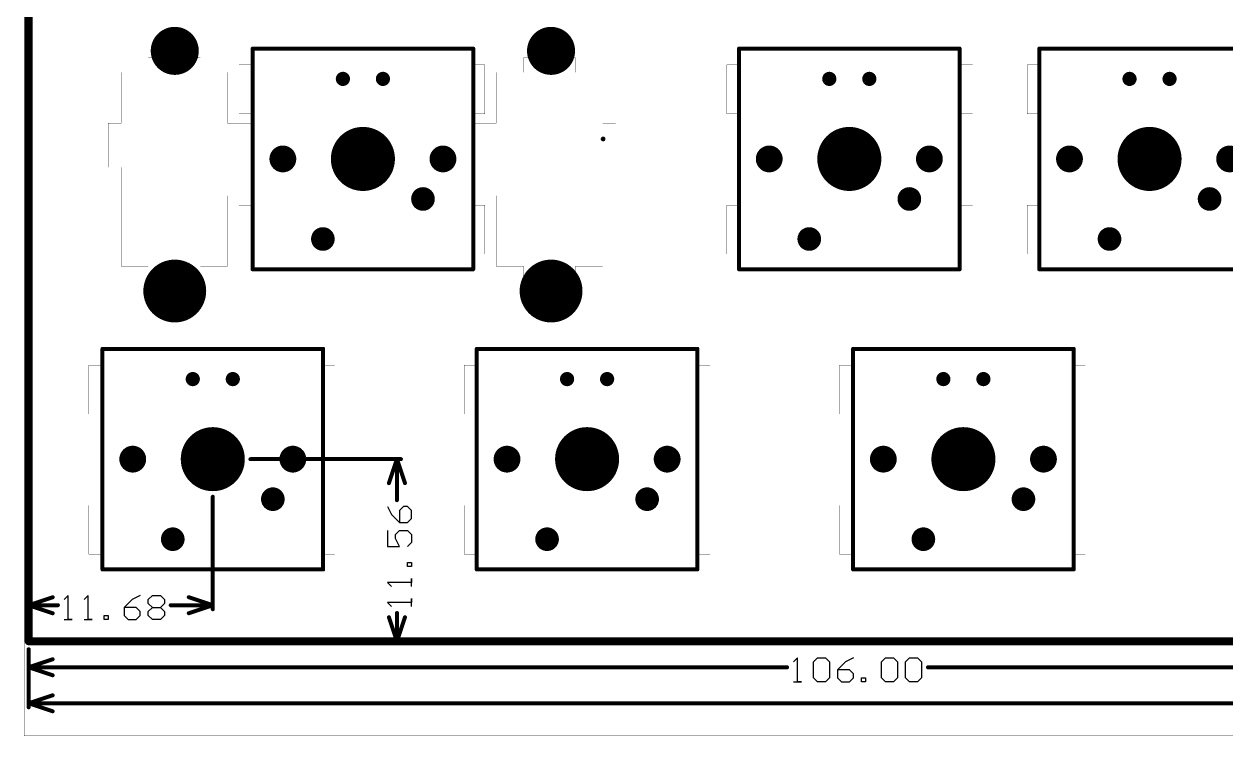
# Model space of a CAD drawing. Header units: millimetres. Extents: x 0 to 366, y 0 to 165.
# Drawn here: x 0.1 to 76.3, y 0.1 to 45.3 of the extents above; entities that cross this region are included whole.
import ezdxf

# ---------------------------------------------------------------- set-up
doc = ezdxf.new("R2010")
doc.units = ezdxf.units.MM
for name, color, linetype in [('KeepOutLayer', 6, 'Continuous'), ('Mechanical1', 6, 'Continuous'), ('PadHoleLayer', 156, 'Continuous'), ('ViaHoleLayer', 16, 'Continuous')]:
    doc.layers.add(name, color=color, linetype=linetype)

# ---------------------------------------------------------------- blocks, each defined once
blk = doc.blocks.new('1_2_20')
at = {"layer": 'PadHoleLayer'}
for points, const_width in [([(-12.7, 6.985, 1), (-11.176, 6.985, 1)], 1.524), ([(11.176, 6.985, 1), (12.7, 6.985, 1)], 1.524), ([(-12.93495, -8.255, 1), (-10.94105, -8.255, 1)], 1.9939), ([(10.94105, -8.255, 1), (12.93495, -8.255, 1)], 1.9939)]:
    blk.add_lwpolyline(points, format="xyb", close=True, dxfattribs=dict(at, const_width=const_width))
blk = doc.blocks.new('MX_SW_5_48')
at = {"layer": 'Mechanical1', "const_width": 0.254}
for points in [[(-7, 7), (7, 7)], [(-7, -7), (-7, 7)], [(7, -7), (7, 7)], [(-7, -7), (7, -7)]]:
    blk.add_lwpolyline(points, dxfattribs=at)
at = {"layer": 'Mechanical1', "const_width": 0.127}
for points in [[(-7.063, 7, 1), (-6.936, 7, 1)], [(-7.063, 7, 1), (-6.936, 7, 1)], [(6.937, 7, 1), (7.064, 7, 1)], [(6.937, 7, 1), (7.064, 7, 1)], [(-7.063, -7, 1), (-6.936, -7, 1)], [(-7.063, -7, 1), (-6.936, -7, 1)], [(6.937, -7, 1), (7.064, -7, 1)], [(6.937, -7, 1), (7.064, -7, 1)]]:
    blk.add_lwpolyline(points, format="xyb", close=True, dxfattribs=at)
at = {"layer": 'PadHoleLayer'}
for points, const_width in [([(-1.495, 5.08, 1), (-1.045, 5.08, 1)], 0.45), ([(1.045, 5.08, 1), (1.495, 5.08, 1)], 0.45), ([(-1.016, 0, 1), (1.016, 0, 1)], 2.032), ([(-5.505, 0, 1), (-4.655, 0, 1)], 0.851), ([(4.655, 0, 1), (5.505, 0, 1)], 0.851), ([(3.435, -2.54, 1), (4.185, -2.54, 1)], 0.75), ([(-2.915, -5.08, 1), (-2.165, -5.08, 1)], 0.75)]:
    blk.add_lwpolyline(points, format="xyb", close=True, dxfattribs=dict(at, const_width=const_width))
blk = doc.blocks.new('MX_SW_5_50')
at = {"layer": 'Mechanical1', "const_width": 0.254}
for points in [[(-7, 7), (7, 7)], [(-7, -7), (-7, 7)], [(7, -7), (7, 7)], [(-7, -7), (7, -7)]]:
    blk.add_lwpolyline(points, dxfattribs=at)
at = {"layer": 'Mechanical1', "const_width": 0.127}
for points in [[(-7.063, 7, 1), (-6.936, 7, 1)], [(-7.063, 7, 1), (-6.936, 7, 1)], [(6.937, 7, 1), (7.064, 7, 1)], [(6.937, 7, 1), (7.064, 7, 1)], [(-7.063, -7, 1), (-6.936, -7, 1)], [(-7.063, -7, 1), (-6.936, -7, 1)], [(6.937, -7, 1), (7.064, -7, 1)], [(6.937, -7, 1), (7.064, -7, 1)]]:
    blk.add_lwpolyline(points, format="xyb", close=True, dxfattribs=at)
at = {"layer": 'PadHoleLayer'}
for points, const_width in [([(-1.495, 5.08, 1), (-1.045, 5.08, 1)], 0.45), ([(1.045, 5.08, 1), (1.495, 5.08, 1)], 0.45), ([(-1.016, 0, 1), (1.016, 0, 1)], 2.032), ([(-5.505, 0, 1), (-4.655, 0, 1)], 0.851), ([(4.655, 0, 1), (5.505, 0, 1)], 0.851), ([(3.435, -2.54, 1), (4.185, -2.54, 1)], 0.75), ([(-2.915, -5.08, 1), (-2.165, -5.08, 1)], 0.75)]:
    blk.add_lwpolyline(points, format="xyb", close=True, dxfattribs=dict(at, const_width=const_width))
blk = doc.blocks.new('MX_SW_5_52')
at = {"layer": 'Mechanical1', "const_width": 0.254}
for points in [[(-7, 7), (7, 7)], [(-7, -7), (-7, 7)], [(7, -7), (7, 7)], [(-7, -7), (7, -7)]]:
    blk.add_lwpolyline(points, dxfattribs=at)
at = {"layer": 'Mechanical1', "const_width": 0.127}
for points in [[(-7.063, 7, 1), (-6.936, 7, 1)], [(-7.063, 7, 1), (-6.936, 7, 1)], [(6.937, 7, 1), (7.064, 7, 1)], [(6.937, 7, 1), (7.064, 7, 1)], [(-7.063, -7, 1), (-6.936, -7, 1)], [(-7.063, -7, 1), (-6.936, -7, 1)], [(6.937, -7, 1), (7.064, -7, 1)], [(6.937, -7, 1), (7.064, -7, 1)]]:
    blk.add_lwpolyline(points, format="xyb", close=True, dxfattribs=at)
at = {"layer": 'PadHoleLayer'}
for points, const_width in [([(-1.495, 5.08, 1), (-1.045, 5.08, 1)], 0.45), ([(1.045, 5.08, 1), (1.495, 5.08, 1)], 0.45), ([(-1.016, 0, 1), (1.016, 0, 1)], 2.032), ([(-5.505, 0, 1), (-4.655, 0, 1)], 0.851), ([(4.655, 0, 1), (5.505, 0, 1)], 0.851), ([(3.435, -2.54, 1), (4.185, -2.54, 1)], 0.75), ([(-2.915, -5.08, 1), (-2.165, -5.08, 1)], 0.75)]:
    blk.add_lwpolyline(points, format="xyb", close=True, dxfattribs=dict(at, const_width=const_width))
blk = doc.blocks.new('MX_SW_5_60')
at = {"layer": 'Mechanical1', "const_width": 0.254}
for points in [[(-7, 7), (7, 7)], [(-7, -7), (-7, 7)], [(7, -7), (7, 7)], [(-7, -7), (7, -7)]]:
    blk.add_lwpolyline(points, dxfattribs=at)
at = {"layer": 'Mechanical1', "const_width": 0.127}
for points in [[(-7.063, 7, 1), (-6.936, 7, 1)], [(-7.063, 7, 1), (-6.936, 7, 1)], [(6.937, 7, 1), (7.064, 7, 1)], [(6.937, 7, 1), (7.064, 7, 1)], [(-7.063, -7, 1), (-6.936, -7, 1)], [(-7.063, -7, 1), (-6.936, -7, 1)], [(6.937, -7, 1), (7.064, -7, 1)], [(6.937, -7, 1), (7.064, -7, 1)]]:
    blk.add_lwpolyline(points, format="xyb", close=True, dxfattribs=at)
at = {"layer": 'PadHoleLayer'}
for points, const_width in [([(-1.495, 5.08, 1), (-1.045, 5.08, 1)], 0.45), ([(1.045, 5.08, 1), (1.495, 5.08, 1)], 0.45), ([(-1.016, 0, 1), (1.016, 0, 1)], 2.032), ([(-5.505, 0, 1), (-4.655, 0, 1)], 0.851), ([(4.655, 0, 1), (5.505, 0, 1)], 0.851), ([(3.435, -2.54, 1), (4.185, -2.54, 1)], 0.75), ([(-2.915, -5.08, 1), (-2.165, -5.08, 1)], 0.75)]:
    blk.add_lwpolyline(points, format="xyb", close=True, dxfattribs=dict(at, const_width=const_width))
blk = doc.blocks.new('MX_SW_5_104')
at = {"layer": 'Mechanical1', "const_width": 0.254}
for points in [[(-7, 7), (7, 7)], [(-7, -7), (-7, 7)], [(7, -7), (7, 7)], [(-7, -7), (7, -7)]]:
    blk.add_lwpolyline(points, dxfattribs=at)
at = {"layer": 'Mechanical1', "const_width": 0.127}
for points in [[(-7.063, 7, 1), (-6.936, 7, 1)], [(-7.063, 7, 1), (-6.936, 7, 1)], [(6.937, 7, 1), (7.064, 7, 1)], [(6.937, 7, 1), (7.064, 7, 1)], [(-7.063, -7, 1), (-6.936, -7, 1)], [(-7.063, -7, 1), (-6.936, -7, 1)], [(6.937, -7, 1), (7.064, -7, 1)], [(6.937, -7, 1), (7.064, -7, 1)]]:
    blk.add_lwpolyline(points, format="xyb", close=True, dxfattribs=at)
at = {"layer": 'PadHoleLayer'}
for points, const_width in [([(-1.495, 5.08, 1), (-1.045, 5.08, 1)], 0.45), ([(1.045, 5.08, 1), (1.495, 5.08, 1)], 0.45), ([(-1.016, 0, 1), (1.016, 0, 1)], 2.032), ([(-5.505, 0, 1), (-4.655, 0, 1)], 0.851), ([(4.655, 0, 1), (5.505, 0, 1)], 0.851), ([(3.435, -2.54, 1), (4.185, -2.54, 1)], 0.75), ([(-2.915, -5.08, 1), (-2.165, -5.08, 1)], 0.75)]:
    blk.add_lwpolyline(points, format="xyb", close=True, dxfattribs=dict(at, const_width=const_width))
blk = doc.blocks.new('MX_SW_5_111')
at = {"layer": 'Mechanical1', "const_width": 0.254}
for points in [[(-7, 7), (7, 7)], [(-7, -7), (-7, 7)], [(7, -7), (7, 7)], [(-7, -7), (7, -7)]]:
    blk.add_lwpolyline(points, dxfattribs=at)
at = {"layer": 'Mechanical1', "const_width": 0.127}
for points in [[(-7.063, 7, 1), (-6.936, 7, 1)], [(-7.063, 7, 1), (-6.936, 7, 1)], [(6.937, 7, 1), (7.064, 7, 1)], [(6.937, 7, 1), (7.064, 7, 1)], [(-7.063, -7, 1), (-6.936, -7, 1)], [(-7.063, -7, 1), (-6.936, -7, 1)], [(6.937, -7, 1), (7.064, -7, 1)], [(6.937, -7, 1), (7.064, -7, 1)]]:
    blk.add_lwpolyline(points, format="xyb", close=True, dxfattribs=at)
at = {"layer": 'PadHoleLayer'}
for points, const_width in [([(-1.495, 5.08, 1), (-1.045, 5.08, 1)], 0.45), ([(1.045, 5.08, 1), (1.495, 5.08, 1)], 0.45), ([(-1.016, 0, 1), (1.016, 0, 1)], 2.032), ([(-5.505, 0, 1), (-4.655, 0, 1)], 0.851), ([(4.655, 0, 1), (5.505, 0, 1)], 0.851), ([(3.435, -2.54, 1), (4.185, -2.54, 1)], 0.75), ([(-2.915, -5.08, 1), (-2.165, -5.08, 1)], 0.75)]:
    blk.add_lwpolyline(points, format="xyb", close=True, dxfattribs=dict(at, const_width=const_width))

msp = doc.modelspace()

# ---------------------------------------------------------------- linework, layer by layer
at = {"layer": 'KeepOutLayer', "const_width": 0.5}
for points in [[(0.381, 6.096), (0.381, 137.922)], [(0.381, 6.096), (347.726, 6.096)]]:
    msp.add_lwpolyline(points, dxfattribs=at)
at = {"layer": 'KeepOutLayer', "const_width": 0.25}
msp.add_lwpolyline([(0.256, 6.096, 1), (0.506, 6.096, 1)], format="xyb", close=True, dxfattribs=at)
msp.add_lwpolyline([(0.256, 6.096, 1), (0.506, 6.096, 1)], format="xyb", close=True, dxfattribs=at)
at = {"layer": 'Mechanical1'}
for p, q in [((23.14, 14.642), (23.394, 14.134)), ((24.155, 14.642), (23.901, 14.388)), ((24.409, 14.642), (24.155, 14.642)), ((24.663, 14.388), (24.409, 14.642)), ((23.394, 14.134), (23.901, 13.626)), ((23.901, 14.388), (23.901, 13.626)), ((24.409, 13.626), (24.663, 13.88)), ((24.663, 13.88), (24.663, 14.388)), ((23.14, 13.119), (23.14, 12.103)), ((23.647, 12.865), (23.901, 13.119)), ((23.901, 13.626), (24.409, 13.626)), ((23.901, 13.119), (24.409, 13.119)), ((24.409, 13.119), (24.663, 12.865)), ((23.647, 12.611), (23.647, 12.865)), ((23.901, 12.103), (23.647, 12.611)), ((24.663, 12.357), (24.409, 12.103)), ((24.663, 12.865), (24.663, 12.357)), ((23.14, 12.103), (23.901, 12.103)), ((24.409, 10.833), (24.409, 11.087)), ((24.409, 11.087), (24.663, 11.087)), ((24.663, 10.833), (24.409, 10.833)), ((24.663, 11.087), (24.663, 10.833)), ((24.663, 9.564), (24.663, 10.072)), ((24.663, 10.072), (24.663, 9.818)), ((24.663, 9.818), (23.14, 9.818)), ((23.14, 9.818), (23.394, 9.564)), ((2.897, 8.991), (2.643, 8.737)), ((2.897, 7.468), (2.897, 8.991)), ((4.166, 8.991), (3.912, 8.737)), ((4.166, 7.468), (4.166, 8.991)), ((6.959, 8.737), (6.451, 8.23)), ((7.467, 8.991), (6.959, 8.737)), ((7.975, 8.737), (8.229, 8.991)), ((7.975, 8.484), (7.975, 8.737)), ((8.229, 8.23), (7.975, 8.484)), ((8.229, 8.991), (8.737, 8.991)), ((8.737, 8.991), (8.991, 8.737)), ((8.991, 8.484), (8.737, 8.23)), ((8.991, 8.737), (8.991, 8.484)), ((24.663, 8.548), (23.14, 8.548)), ((23.14, 8.548), (23.394, 8.294)), ((24.663, 8.294), (24.663, 8.802)), ((24.663, 8.802), (24.663, 8.548)), ((5.182, 7.468), (5.182, 7.722)), ((5.182, 7.722), (5.436, 7.722)), ((5.436, 7.722), (5.436, 7.468)), ((6.451, 8.23), (6.451, 7.722)), ((7.213, 8.23), (6.451, 8.23)), ((6.451, 7.722), (6.705, 7.468)), ((7.467, 7.976), (7.213, 8.23)), ((7.213, 7.468), (7.467, 7.722)), ((7.467, 7.722), (7.467, 7.976)), ((7.975, 7.976), (8.229, 8.23)), ((7.975, 7.722), (7.975, 7.976)), ((8.229, 7.468), (7.975, 7.722)), ((8.229, 8.23), (8.737, 8.23)), ((8.737, 8.23), (8.991, 7.976)), ((8.991, 7.722), (8.737, 7.468)), ((8.991, 7.976), (8.991, 7.722)), ((2.643, 7.468), (3.15, 7.468)), ((3.15, 7.468), (2.897, 7.468)), ((3.912, 7.468), (4.42, 7.468)), ((4.42, 7.468), (4.166, 7.468)), ((5.436, 7.468), (5.182, 7.468)), ((6.705, 7.468), (7.213, 7.468)), ((8.737, 7.468), (8.229, 7.468)), ((49.166, 5.054), (48.912, 4.8)), ((49.166, 3.531), (49.166, 5.054)), ((50.182, 4.8), (50.435, 5.054)), ((50.182, 3.785), (50.182, 4.8)), ((50.435, 5.054), (50.943, 5.054)), ((50.943, 5.054), (51.197, 4.8)), ((51.197, 4.8), (51.197, 3.785)), ((52.213, 4.8), (51.705, 4.293)), ((52.721, 5.054), (52.213, 4.8)), ((54.498, 4.8), (54.752, 5.054)), ((54.498, 3.785), (54.498, 4.8)), ((54.752, 5.054), (55.26, 5.054)), ((55.26, 5.054), (55.514, 4.8)), ((55.514, 4.8), (55.514, 3.785)), ((56.022, 4.8), (56.276, 5.054)), ((56.022, 3.785), (56.022, 4.8)), ((56.276, 5.054), (56.783, 5.054)), ((56.783, 5.054), (57.037, 4.8)), ((57.037, 4.8), (57.037, 3.785)), ((51.705, 4.293), (51.705, 3.785)), ((52.467, 4.293), (51.705, 4.293)), ((52.721, 4.039), (52.467, 4.293)), ((52.721, 3.785), (52.721, 4.039)), ((48.912, 3.531), (49.42, 3.531)), ((49.42, 3.531), (49.166, 3.531)), ((50.435, 3.531), (50.182, 3.785)), ((50.943, 3.531), (50.435, 3.531)), ((51.197, 3.785), (50.943, 3.531)), ((51.705, 3.785), (51.959, 3.531)), ((51.959, 3.531), (52.467, 3.531)), ((52.467, 3.531), (52.721, 3.785)), ((53.229, 3.531), (53.229, 3.785)), ((53.229, 3.785), (53.482, 3.785)), ((53.482, 3.531), (53.229, 3.531)), ((53.482, 3.785), (53.482, 3.531)), ((54.752, 3.531), (54.498, 3.785)), ((55.26, 3.531), (54.752, 3.531)), ((55.514, 3.785), (55.26, 3.531)), ((56.276, 3.531), (56.022, 3.785)), ((56.783, 3.531), (56.276, 3.531)), ((57.037, 3.785), (56.783, 3.531))]:
    msp.add_line(p, q, dxfattribs=at)
for points, const_width in [([(0.095, 0.094), (0.095, 147.157)], 0.0127), ([(14.526, 43.67), (28.525, 43.67)], 0.0127), ([(14.526, 42.67), (14.526, 43.67)], 0.0127), ([(28.525, 42.67), (28.525, 43.67)], 0.0127), ([(45.482, 43.67), (59.481, 43.67)], 0.0127), ([(45.482, 42.67), (45.482, 43.67)], 0.0127), ([(59.481, 42.67), (59.481, 43.67)], 0.0127), ([(64.532, 43.67), (78.531, 43.67)], 0.0127), ([(64.532, 42.67), (64.532, 43.67)], 0.0127), ([(7.976, 42.2), (7.976, 43.12)], 0.0127), ([(7.976, 43.12), (11.275, 43.12)], 0.0127), ([(11.275, 42.2), (11.275, 43.12)], 0.0127), ([(31.776, 42.2), (31.776, 43.12)], 0.0127), ([(31.776, 43.12), (35.075, 43.12)], 0.0127), ([(35.075, 42.2), (35.075, 43.12)], 0.0127), ([(6.251, 38.97), (6.251, 42.2)], 0.0127), ([(6.251, 42.2), (7.976, 42.2)], 0.0127), ([(11.275, 42.2), (13, 42.2)], 0.0127), ([(13, 38.97), (13, 42.2)], 0.0127), ([(13.725, 39.569), (13.725, 42.67)], 0.0127), ([(13.725, 42.67), (14.526, 42.67)], 0.0127), ([(28.525, 42.67), (29.326, 42.67)], 0.0127), ([(29.326, 39.569), (29.326, 42.67)], 0.0127), ([(30.051, 38.97), (30.051, 42.2)], 0.0127), ([(30.051, 42.2), (31.776, 42.2)], 0.0127), ([(35.075, 42.2), (36.8, 42.2)], 0.0127), ([(36.8, 38.97), (36.8, 42.2)], 0.0127), ([(44.681, 39.569), (44.681, 42.67)], 0.0127), ([(44.681, 42.67), (45.482, 42.67)], 0.0127), ([(59.481, 42.67), (60.282, 42.67)], 0.0127), ([(60.282, 39.569), (60.282, 42.67)], 0.0127), ([(63.731, 39.569), (63.731, 42.67)], 0.0127), ([(63.731, 42.67), (64.532, 42.67)], 0.0127), ([(5.425, 36.169), (5.425, 38.97)], 0.0127), ([(5.425, 38.97), (6.251, 38.97)], 0.0127), ([(13, 38.97), (14.526, 38.97)], 0.0127), ([(13.725, 39.569), (14.526, 39.569)], 0.0127), ([(14.526, 38.97), (14.526, 39.569)], 0.0127), ([(28.525, 39.569), (29.326, 39.569)], 0.0127), ([(28.525, 38.97), (28.525, 39.569)], 0.0127), ([(28.525, 38.97), (30.051, 38.97)], 0.0127), ([(36.8, 38.97), (37.626, 38.97)], 0.0127), ([(37.626, 36.169), (37.626, 38.97)], 0.0127), ([(44.681, 39.569), (45.482, 39.569)], 0.0127), ([(45.482, 33.77), (45.482, 39.569)], 0.0127), ([(59.481, 39.569), (60.282, 39.569)], 0.0127), ([(59.481, 33.77), (59.481, 39.569)], 0.0127), ([(63.731, 39.569), (64.532, 39.569)], 0.0127), ([(64.532, 33.77), (64.532, 39.569)], 0.0127), ([(5.425, 36.169), (6.251, 36.169)], 0.0127), ([(6.251, 29.899), (6.251, 36.169)], 0.0127), ([(36.8, 36.169), (37.626, 36.169)], 0.0127), ([(36.8, 29.899), (36.8, 36.169)], 0.0127), ([(13, 34.37), (14.526, 34.37)], 0.0127), ([(13, 29.899), (13, 34.37)], 0.0127), ([(14.526, 33.77), (14.526, 34.37)], 0.0127), ([(28.525, 34.37), (30.051, 34.37)], 0.0127), ([(28.525, 33.77), (28.525, 34.37)], 0.0127), ([(30.051, 29.899), (30.051, 34.37)], 0.0127), ([(13.725, 30.67), (13.725, 33.77)], 0.0127), ([(13.725, 33.77), (14.526, 33.77)], 0.0127), ([(28.525, 33.77), (29.326, 33.77)], 0.0127), ([(29.326, 30.67), (29.326, 33.77)], 0.0127), ([(44.681, 30.67), (44.681, 33.77)], 0.0127), ([(44.681, 33.77), (45.482, 33.77)], 0.0127), ([(59.481, 33.77), (60.282, 33.77)], 0.0127), ([(60.282, 30.67), (60.282, 33.77)], 0.0127), ([(63.731, 30.67), (63.731, 33.77)], 0.0127), ([(63.731, 33.77), (64.532, 33.77)], 0.0127), ([(13.725, 30.67), (14.526, 30.67)], 0.0127), ([(14.526, 29.669), (14.526, 30.67)], 0.0127), ([(28.525, 30.67), (29.326, 30.67)], 0.0127), ([(28.525, 29.669), (28.525, 30.67)], 0.0127), ([(44.681, 30.67), (45.482, 30.67)], 0.0127), ([(45.482, 29.669), (45.482, 30.67)], 0.0127), ([(59.481, 30.67), (60.282, 30.67)], 0.0127), ([(59.481, 29.669), (59.481, 30.67)], 0.0127), ([(63.731, 30.67), (64.532, 30.67)], 0.0127), ([(64.532, 29.669), (64.532, 30.67)], 0.0127), ([(6.251, 29.899), (7.976, 29.899)], 0.0127), ([(7.976, 28.92), (7.976, 29.899)], 0.0127), ([(11.275, 29.899), (13, 29.899)], 0.0127), ([(11.275, 28.92), (11.275, 29.899)], 0.0127), ([(30.051, 29.899), (31.776, 29.899)], 0.0127), ([(31.776, 28.92), (31.776, 29.899)], 0.0127), ([(35.075, 29.899), (36.8, 29.899)], 0.0127), ([(35.075, 28.92), (35.075, 29.899)], 0.0127), ([(14.526, 29.669), (28.525, 29.669)], 0.0127), ([(45.482, 29.669), (59.481, 29.669)], 0.0127), ([(64.532, 29.669), (78.531, 29.669)], 0.0127), ([(7.976, 28.92), (11.275, 28.92)], 0.0127), ([(31.776, 28.92), (35.075, 28.92)], 0.0127), ([(5.001, 24.62), (19, 24.62)], 0.0127), ([(5.001, 23.62), (5.001, 24.62)], 0.0127), ([(19, 23.62), (19, 24.62)], 0.0127), ([(28.813, 24.62), (42.813, 24.62)], 0.0127), ([(28.813, 23.62), (28.813, 24.62)], 0.0127), ([(42.813, 23.62), (42.813, 24.62)], 0.0127), ([(52.626, 24.62), (66.625, 24.62)], 0.0127), ([(52.626, 23.62), (52.626, 24.62)], 0.0127), ([(66.625, 23.62), (66.625, 24.62)], 0.0127), ([(4.2, 20.519), (4.2, 23.62)], 0.0127), ([(4.2, 23.62), (5.001, 23.62)], 0.0127), ([(19, 23.62), (19.801, 23.62)], 0.0127), ([(19.801, 20.519), (19.801, 23.62)], 0.0127), ([(28.013, 20.519), (28.013, 23.62)], 0.0127), ([(28.013, 23.62), (28.813, 23.62)], 0.0127), ([(42.813, 23.62), (43.612, 23.62)], 0.0127), ([(43.612, 20.519), (43.612, 23.62)], 0.0127), ([(51.825, 20.519), (51.825, 23.62)], 0.0127), ([(51.825, 23.62), (52.626, 23.62)], 0.0127), ([(66.625, 23.62), (67.426, 23.62)], 0.0127), ([(67.426, 20.519), (67.426, 23.62)], 0.0127), ([(4.2, 20.519), (5.001, 20.519)], 0.0127), ([(5.001, 14.72), (5.001, 20.519)], 0.0127), ([(19, 20.519), (19.801, 20.519)], 0.0127), ([(19, 14.72), (19, 20.519)], 0.0127), ([(28.013, 20.519), (28.813, 20.519)], 0.0127), ([(28.813, 14.72), (28.813, 20.519)], 0.0127), ([(42.813, 20.519), (43.612, 20.519)], 0.0127), ([(42.813, 14.72), (42.813, 20.519)], 0.0127), ([(51.825, 20.519), (52.626, 20.519)], 0.0127), ([(52.626, 14.72), (52.626, 20.519)], 0.0127), ([(66.625, 20.519), (67.426, 20.519)], 0.0127), ([(66.625, 14.72), (66.625, 20.519)], 0.0127), ([(14.453, 17.653), (24.003, 17.653)], 0.254), ([(23.241, 16.129), (23.749, 17.653)], 0.254), ([(23.749, 15.048), (23.749, 17.653)], 0.254), ([(23.749, 17.653), (24.257, 16.129)], 0.254), ([(12.065, 8.128), (12.065, 15.265)], 0.254), ([(4.2, 11.62), (4.2, 14.72)], 0.0127), ([(4.2, 14.72), (5.001, 14.72)], 0.0127), ([(19, 14.72), (19.801, 14.72)], 0.0127), ([(19.801, 11.62), (19.801, 14.72)], 0.0127), ([(28.013, 11.62), (28.013, 14.72)], 0.0127), ([(28.013, 14.72), (28.813, 14.72)], 0.0127), ([(42.813, 14.72), (43.612, 14.72)], 0.0127), ([(43.612, 11.62), (43.612, 14.72)], 0.0127), ([(51.825, 11.62), (51.825, 14.72)], 0.0127), ([(51.825, 14.72), (52.626, 14.72)], 0.0127), ([(66.625, 14.72), (67.426, 14.72)], 0.0127), ([(67.426, 11.62), (67.426, 14.72)], 0.0127), ([(4.2, 11.62), (5.001, 11.62)], 0.0127), ([(5.001, 10.619), (5.001, 11.62)], 0.0127), ([(19, 11.62), (19.801, 11.62)], 0.0127), ([(19, 10.619), (19, 11.62)], 0.0127), ([(28.013, 11.62), (28.813, 11.62)], 0.0127), ([(28.813, 10.619), (28.813, 11.62)], 0.0127), ([(42.813, 11.62), (43.612, 11.62)], 0.0127), ([(42.813, 10.619), (42.813, 11.62)], 0.0127), ([(51.825, 11.62), (52.626, 11.62)], 0.0127), ([(52.626, 10.619), (52.626, 11.62)], 0.0127), ([(66.625, 11.62), (67.426, 11.62)], 0.0127), ([(66.625, 10.619), (66.625, 11.62)], 0.0127), ([(5.001, 10.619), (19, 10.619)], 0.0127), ([(28.813, 10.619), (42.813, 10.619)], 0.0127), ([(52.626, 10.619), (66.625, 10.619)], 0.0127), ([(0.381, 8.382), (1.905, 8.89)], 0.254), ([(0.381, 6.6), (0.381, 8.636)], 0.254), ([(0.381, 8.382), (2.236, 8.382)], 0.254), ([(0.381, 8.382), (1.905, 7.874)], 0.254), ([(9.397, 8.382), (12.065, 8.382)], 0.254), ([(10.541, 8.89), (12.065, 8.382)], 0.254), ([(10.541, 7.874), (12.065, 8.382)], 0.254), ([(23.241, 7.62), (23.749, 6.096)], 0.254), ([(23.749, 6.096), (23.749, 7.888)], 0.254), ([(23.749, 6.096), (24.257, 7.62)], 0.254), ([(0.885, 6.096), (24.003, 6.096)], 0.254), ([(0.885, 6.096), (99.822, 6.096)], 0.254), ([(0.381, 1.905), (0.381, 5.592)], 0.254), ([(0.381, 4.191), (0.381, 5.592)], 0.254), ([(0.381, 4.445), (1.905, 4.953)], 0.254), ([(0.381, 4.445), (48.506, 4.445)], 0.254), ([(0.381, 4.445), (1.905, 3.937)], 0.254), ([(57.444, 4.445), (106.381, 4.445)], 0.254), ([(0.381, 2.159), (1.905, 2.667)], 0.254), ([(0.381, 2.159), (169.051, 2.159)], 0.254), ([(0.381, 2.159), (1.905, 1.651)], 0.254), ([(0.095, 0.094), (347.758, 0.094)], 0.0127)]:
    msp.add_lwpolyline(points, dxfattribs=dict(at, const_width=const_width))
for points, const_width in [([(14.523, 43.67, 1), (14.529, 43.67, 1)], 0.00635), ([(14.523, 43.67, 1), (14.529, 43.67, 1)], 0.00635), ([(28.522, 43.67, 1), (28.529, 43.67, 1)], 0.00635), ([(28.522, 43.67, 1), (28.529, 43.67, 1)], 0.00635), ([(45.479, 43.67, 1), (45.485, 43.67, 1)], 0.00635), ([(45.479, 43.67, 1), (45.485, 43.67, 1)], 0.00635), ([(59.478, 43.67, 1), (59.485, 43.67, 1)], 0.00635), ([(59.478, 43.67, 1), (59.485, 43.67, 1)], 0.00635), ([(64.529, 43.67, 1), (64.535, 43.67, 1)], 0.00635), ([(64.529, 43.67, 1), (64.535, 43.67, 1)], 0.00635), ([(7.973, 43.12, 1), (7.979, 43.12, 1)], 0.00635), ([(7.973, 43.12, 1), (7.979, 43.12, 1)], 0.00635), ([(11.272, 43.12, 1), (11.278, 43.12, 1)], 0.00635), ([(11.272, 43.12, 1), (11.278, 43.12, 1)], 0.00635), ([(31.773, 43.12, 1), (31.779, 43.12, 1)], 0.00635), ([(31.773, 43.12, 1), (31.779, 43.12, 1)], 0.00635), ([(35.072, 43.12, 1), (35.078, 43.12, 1)], 0.00635), ([(35.072, 43.12, 1), (35.078, 43.12, 1)], 0.00635), ([(6.248, 42.2, 1), (6.254, 42.2, 1)], 0.00635), ([(6.248, 42.2, 1), (6.254, 42.2, 1)], 0.00635), ([(7.973, 42.2, 1), (7.979, 42.2, 1)], 0.00635), ([(7.973, 42.2, 1), (7.979, 42.2, 1)], 0.00635), ([(11.272, 42.2, 1), (11.278, 42.2, 1)], 0.00635), ([(11.272, 42.2, 1), (11.278, 42.2, 1)], 0.00635), ([(12.997, 42.2, 1), (13.004, 42.2, 1)], 0.00635), ([(12.997, 42.2, 1), (13.004, 42.2, 1)], 0.00635), ([(13.722, 42.67, 1), (13.728, 42.67, 1)], 0.00635), ([(13.722, 42.67, 1), (13.728, 42.67, 1)], 0.00635), ([(14.523, 42.67, 1), (14.529, 42.67, 1)], 0.00635), ([(14.523, 42.67, 1), (14.529, 42.67, 1)], 0.00635), ([(28.522, 42.67, 1), (28.529, 42.67, 1)], 0.00635), ([(28.522, 42.67, 1), (28.529, 42.67, 1)], 0.00635), ([(29.323, 42.67, 1), (29.329, 42.67, 1)], 0.00635), ([(29.323, 42.67, 1), (29.329, 42.67, 1)], 0.00635), ([(30.048, 42.2, 1), (30.054, 42.2, 1)], 0.00635), ([(30.048, 42.2, 1), (30.054, 42.2, 1)], 0.00635), ([(31.773, 42.2, 1), (31.779, 42.2, 1)], 0.00635), ([(31.773, 42.2, 1), (31.779, 42.2, 1)], 0.00635), ([(35.072, 42.2, 1), (35.078, 42.2, 1)], 0.00635), ([(35.072, 42.2, 1), (35.078, 42.2, 1)], 0.00635), ([(36.797, 42.2, 1), (36.804, 42.2, 1)], 0.00635), ([(36.797, 42.2, 1), (36.804, 42.2, 1)], 0.00635), ([(44.678, 42.67, 1), (44.685, 42.67, 1)], 0.00635), ([(44.678, 42.67, 1), (44.685, 42.67, 1)], 0.00635), ([(45.479, 42.67, 1), (45.485, 42.67, 1)], 0.00635), ([(45.479, 42.67, 1), (45.485, 42.67, 1)], 0.00635), ([(59.478, 42.67, 1), (59.485, 42.67, 1)], 0.00635), ([(59.478, 42.67, 1), (59.485, 42.67, 1)], 0.00635), ([(60.279, 42.67, 1), (60.285, 42.67, 1)], 0.00635), ([(60.279, 42.67, 1), (60.285, 42.67, 1)], 0.00635), ([(63.728, 42.67, 1), (63.735, 42.67, 1)], 0.00635), ([(63.728, 42.67, 1), (63.735, 42.67, 1)], 0.00635), ([(64.529, 42.67, 1), (64.535, 42.67, 1)], 0.00635), ([(64.529, 42.67, 1), (64.535, 42.67, 1)], 0.00635), ([(5.422, 38.97, 1), (5.429, 38.97, 1)], 0.00635), ([(5.422, 38.97, 1), (5.429, 38.97, 1)], 0.00635), ([(6.248, 38.97, 1), (6.254, 38.97, 1)], 0.00635), ([(6.248, 38.97, 1), (6.254, 38.97, 1)], 0.00635), ([(12.997, 38.97, 1), (13.004, 38.97, 1)], 0.00635), ([(12.997, 38.97, 1), (13.004, 38.97, 1)], 0.00635), ([(13.722, 39.569, 1), (13.728, 39.569, 1)], 0.00635), ([(13.722, 39.569, 1), (13.728, 39.569, 1)], 0.00635), ([(14.523, 39.569, 1), (14.529, 39.569, 1)], 0.00635), ([(14.523, 39.569, 1), (14.529, 39.569, 1)], 0.00635), ([(14.523, 38.97, 1), (14.529, 38.97, 1)], 0.00635), ([(14.523, 38.97, 1), (14.529, 38.97, 1)], 0.00635), ([(28.522, 39.569, 1), (28.529, 39.569, 1)], 0.00635), ([(28.522, 39.569, 1), (28.529, 39.569, 1)], 0.00635), ([(28.522, 38.97, 1), (28.529, 38.97, 1)], 0.00635), ([(28.522, 38.97, 1), (28.529, 38.97, 1)], 0.00635), ([(29.323, 39.569, 1), (29.329, 39.569, 1)], 0.00635), ([(29.323, 39.569, 1), (29.329, 39.569, 1)], 0.00635), ([(30.048, 38.97, 1), (30.054, 38.97, 1)], 0.00635), ([(30.048, 38.97, 1), (30.054, 38.97, 1)], 0.00635), ([(36.797, 38.97, 1), (36.804, 38.97, 1)], 0.00635), ([(36.797, 38.97, 1), (36.804, 38.97, 1)], 0.00635), ([(37.623, 38.97, 1), (37.629, 38.97, 1)], 0.00635), ([(37.623, 38.97, 1), (37.629, 38.97, 1)], 0.00635), ([(44.678, 39.569, 1), (44.685, 39.569, 1)], 0.00635), ([(44.678, 39.569, 1), (44.685, 39.569, 1)], 0.00635), ([(45.479, 39.569, 1), (45.485, 39.569, 1)], 0.00635), ([(45.479, 39.569, 1), (45.485, 39.569, 1)], 0.00635), ([(59.478, 39.569, 1), (59.485, 39.569, 1)], 0.00635), ([(59.478, 39.569, 1), (59.485, 39.569, 1)], 0.00635), ([(60.279, 39.569, 1), (60.285, 39.569, 1)], 0.00635), ([(60.279, 39.569, 1), (60.285, 39.569, 1)], 0.00635), ([(63.728, 39.569, 1), (63.735, 39.569, 1)], 0.00635), ([(63.728, 39.569, 1), (63.735, 39.569, 1)], 0.00635), ([(64.529, 39.569, 1), (64.535, 39.569, 1)], 0.00635), ([(64.529, 39.569, 1), (64.535, 39.569, 1)], 0.00635), ([(5.422, 36.169, 1), (5.429, 36.169, 1)], 0.00635), ([(5.422, 36.169, 1), (5.429, 36.169, 1)], 0.00635), ([(6.248, 36.169, 1), (6.254, 36.169, 1)], 0.00635), ([(6.248, 36.169, 1), (6.254, 36.169, 1)], 0.00635), ([(36.797, 36.169, 1), (36.804, 36.169, 1)], 0.00635), ([(36.797, 36.169, 1), (36.804, 36.169, 1)], 0.00635), ([(37.623, 36.169, 1), (37.629, 36.169, 1)], 0.00635), ([(37.623, 36.169, 1), (37.629, 36.169, 1)], 0.00635), ([(12.997, 34.37, 1), (13.004, 34.37, 1)], 0.00635), ([(12.997, 34.37, 1), (13.004, 34.37, 1)], 0.00635), ([(14.523, 34.37, 1), (14.529, 34.37, 1)], 0.00635), ([(14.523, 34.37, 1), (14.529, 34.37, 1)], 0.00635), ([(28.522, 34.37, 1), (28.529, 34.37, 1)], 0.00635), ([(28.522, 34.37, 1), (28.529, 34.37, 1)], 0.00635), ([(30.048, 34.37, 1), (30.054, 34.37, 1)], 0.00635), ([(30.048, 34.37, 1), (30.054, 34.37, 1)], 0.00635), ([(13.722, 33.77, 1), (13.728, 33.77, 1)], 0.00635), ([(13.722, 33.77, 1), (13.728, 33.77, 1)], 0.00635), ([(14.523, 33.77, 1), (14.529, 33.77, 1)], 0.00635), ([(14.523, 33.77, 1), (14.529, 33.77, 1)], 0.00635), ([(28.522, 33.77, 1), (28.529, 33.77, 1)], 0.00635), ([(28.522, 33.77, 1), (28.529, 33.77, 1)], 0.00635), ([(29.323, 33.77, 1), (29.329, 33.77, 1)], 0.00635), ([(29.323, 33.77, 1), (29.329, 33.77, 1)], 0.00635), ([(44.678, 33.77, 1), (44.685, 33.77, 1)], 0.00635), ([(44.678, 33.77, 1), (44.685, 33.77, 1)], 0.00635), ([(45.479, 33.77, 1), (45.485, 33.77, 1)], 0.00635), ([(45.479, 33.77, 1), (45.485, 33.77, 1)], 0.00635), ([(59.478, 33.77, 1), (59.485, 33.77, 1)], 0.00635), ([(59.478, 33.77, 1), (59.485, 33.77, 1)], 0.00635), ([(60.279, 33.77, 1), (60.285, 33.77, 1)], 0.00635), ([(60.279, 33.77, 1), (60.285, 33.77, 1)], 0.00635), ([(63.728, 33.77, 1), (63.735, 33.77, 1)], 0.00635), ([(63.728, 33.77, 1), (63.735, 33.77, 1)], 0.00635), ([(64.529, 33.77, 1), (64.535, 33.77, 1)], 0.00635), ([(64.529, 33.77, 1), (64.535, 33.77, 1)], 0.00635), ([(13.722, 30.67, 1), (13.728, 30.67, 1)], 0.00635), ([(13.722, 30.67, 1), (13.728, 30.67, 1)], 0.00635), ([(14.523, 30.67, 1), (14.529, 30.67, 1)], 0.00635), ([(14.523, 30.67, 1), (14.529, 30.67, 1)], 0.00635), ([(28.522, 30.67, 1), (28.529, 30.67, 1)], 0.00635), ([(28.522, 30.67, 1), (28.529, 30.67, 1)], 0.00635), ([(29.323, 30.67, 1), (29.329, 30.67, 1)], 0.00635), ([(29.323, 30.67, 1), (29.329, 30.67, 1)], 0.00635), ([(44.678, 30.67, 1), (44.685, 30.67, 1)], 0.00635), ([(44.678, 30.67, 1), (44.685, 30.67, 1)], 0.00635), ([(45.479, 30.67, 1), (45.485, 30.67, 1)], 0.00635), ([(45.479, 30.67, 1), (45.485, 30.67, 1)], 0.00635), ([(59.478, 30.67, 1), (59.485, 30.67, 1)], 0.00635), ([(59.478, 30.67, 1), (59.485, 30.67, 1)], 0.00635), ([(60.279, 30.67, 1), (60.285, 30.67, 1)], 0.00635), ([(60.279, 30.67, 1), (60.285, 30.67, 1)], 0.00635), ([(63.728, 30.67, 1), (63.735, 30.67, 1)], 0.00635), ([(63.728, 30.67, 1), (63.735, 30.67, 1)], 0.00635), ([(64.529, 30.67, 1), (64.535, 30.67, 1)], 0.00635), ([(64.529, 30.67, 1), (64.535, 30.67, 1)], 0.00635), ([(6.248, 29.899, 1), (6.254, 29.899, 1)], 0.00635), ([(6.248, 29.899, 1), (6.254, 29.899, 1)], 0.00635), ([(7.973, 29.899, 1), (7.979, 29.899, 1)], 0.00635), ([(7.973, 29.899, 1), (7.979, 29.899, 1)], 0.00635), ([(11.272, 29.899, 1), (11.278, 29.899, 1)], 0.00635), ([(11.272, 29.899, 1), (11.278, 29.899, 1)], 0.00635), ([(12.997, 29.899, 1), (13.004, 29.899, 1)], 0.00635), ([(12.997, 29.899, 1), (13.004, 29.899, 1)], 0.00635), ([(30.048, 29.899, 1), (30.054, 29.899, 1)], 0.00635), ([(30.048, 29.899, 1), (30.054, 29.899, 1)], 0.00635), ([(31.773, 29.899, 1), (31.779, 29.899, 1)], 0.00635), ([(31.773, 29.899, 1), (31.779, 29.899, 1)], 0.00635), ([(35.072, 29.899, 1), (35.078, 29.899, 1)], 0.00635), ([(35.072, 29.899, 1), (35.078, 29.899, 1)], 0.00635), ([(36.797, 29.899, 1), (36.804, 29.899, 1)], 0.00635), ([(36.797, 29.899, 1), (36.804, 29.899, 1)], 0.00635), ([(14.523, 29.669, 1), (14.529, 29.669, 1)], 0.00635), ([(14.523, 29.669, 1), (14.529, 29.669, 1)], 0.00635), ([(28.522, 29.669, 1), (28.529, 29.669, 1)], 0.00635), ([(28.522, 29.669, 1), (28.529, 29.669, 1)], 0.00635), ([(45.479, 29.669, 1), (45.485, 29.669, 1)], 0.00635), ([(45.479, 29.669, 1), (45.485, 29.669, 1)], 0.00635), ([(59.478, 29.669, 1), (59.485, 29.669, 1)], 0.00635), ([(59.478, 29.669, 1), (59.485, 29.669, 1)], 0.00635), ([(64.529, 29.669, 1), (64.535, 29.669, 1)], 0.00635), ([(64.529, 29.669, 1), (64.535, 29.669, 1)], 0.00635), ([(7.973, 28.92, 1), (7.979, 28.92, 1)], 0.00635), ([(7.973, 28.92, 1), (7.979, 28.92, 1)], 0.00635), ([(11.272, 28.92, 1), (11.278, 28.92, 1)], 0.00635), ([(11.272, 28.92, 1), (11.278, 28.92, 1)], 0.00635), ([(31.773, 28.92, 1), (31.779, 28.92, 1)], 0.00635), ([(31.773, 28.92, 1), (31.779, 28.92, 1)], 0.00635), ([(35.072, 28.92, 1), (35.078, 28.92, 1)], 0.00635), ([(35.072, 28.92, 1), (35.078, 28.92, 1)], 0.00635), ([(4.998, 24.62, 1), (5.004, 24.62, 1)], 0.00635), ([(4.998, 24.62, 1), (5.004, 24.62, 1)], 0.00635), ([(18.997, 24.62, 1), (19.004, 24.62, 1)], 0.00635), ([(18.997, 24.62, 1), (19.004, 24.62, 1)], 0.00635), ([(28.81, 24.62, 1), (28.817, 24.62, 1)], 0.00635), ([(28.81, 24.62, 1), (28.817, 24.62, 1)], 0.00635), ([(42.81, 24.62, 1), (42.816, 24.62, 1)], 0.00635), ([(42.81, 24.62, 1), (42.816, 24.62, 1)], 0.00635), ([(52.623, 24.62, 1), (52.629, 24.62, 1)], 0.00635), ([(52.623, 24.62, 1), (52.629, 24.62, 1)], 0.00635), ([(66.622, 24.62, 1), (66.628, 24.62, 1)], 0.00635), ([(66.622, 24.62, 1), (66.628, 24.62, 1)], 0.00635), ([(4.197, 23.62, 1), (4.203, 23.62, 1)], 0.00635), ([(4.197, 23.62, 1), (4.203, 23.62, 1)], 0.00635), ([(4.998, 23.62, 1), (5.004, 23.62, 1)], 0.00635), ([(4.998, 23.62, 1), (5.004, 23.62, 1)], 0.00635), ([(18.997, 23.62, 1), (19.004, 23.62, 1)], 0.00635), ([(18.997, 23.62, 1), (19.004, 23.62, 1)], 0.00635), ([(19.798, 23.62, 1), (19.804, 23.62, 1)], 0.00635), ([(19.798, 23.62, 1), (19.804, 23.62, 1)], 0.00635), ([(28.01, 23.62, 1), (28.016, 23.62, 1)], 0.00635), ([(28.01, 23.62, 1), (28.016, 23.62, 1)], 0.00635), ([(28.81, 23.62, 1), (28.817, 23.62, 1)], 0.00635), ([(28.81, 23.62, 1), (28.817, 23.62, 1)], 0.00635), ([(42.81, 23.62, 1), (42.816, 23.62, 1)], 0.00635), ([(42.81, 23.62, 1), (42.816, 23.62, 1)], 0.00635), ([(43.609, 23.62, 1), (43.615, 23.62, 1)], 0.00635), ([(43.609, 23.62, 1), (43.615, 23.62, 1)], 0.00635), ([(51.822, 23.62, 1), (51.828, 23.62, 1)], 0.00635), ([(51.822, 23.62, 1), (51.828, 23.62, 1)], 0.00635), ([(52.623, 23.62, 1), (52.629, 23.62, 1)], 0.00635), ([(52.623, 23.62, 1), (52.629, 23.62, 1)], 0.00635), ([(66.622, 23.62, 1), (66.628, 23.62, 1)], 0.00635), ([(66.622, 23.62, 1), (66.628, 23.62, 1)], 0.00635), ([(67.423, 23.62, 1), (67.429, 23.62, 1)], 0.00635), ([(67.423, 23.62, 1), (67.429, 23.62, 1)], 0.00635), ([(4.197, 20.519, 1), (4.203, 20.519, 1)], 0.00635), ([(4.197, 20.519, 1), (4.203, 20.519, 1)], 0.00635), ([(4.998, 20.519, 1), (5.004, 20.519, 1)], 0.00635), ([(4.998, 20.519, 1), (5.004, 20.519, 1)], 0.00635), ([(18.997, 20.519, 1), (19.004, 20.519, 1)], 0.00635), ([(18.997, 20.519, 1), (19.004, 20.519, 1)], 0.00635), ([(19.798, 20.519, 1), (19.804, 20.519, 1)], 0.00635), ([(19.798, 20.519, 1), (19.804, 20.519, 1)], 0.00635), ([(28.01, 20.519, 1), (28.016, 20.519, 1)], 0.00635), ([(28.01, 20.519, 1), (28.016, 20.519, 1)], 0.00635), ([(28.81, 20.519, 1), (28.817, 20.519, 1)], 0.00635), ([(28.81, 20.519, 1), (28.817, 20.519, 1)], 0.00635), ([(42.81, 20.519, 1), (42.816, 20.519, 1)], 0.00635), ([(42.81, 20.519, 1), (42.816, 20.519, 1)], 0.00635), ([(43.609, 20.519, 1), (43.615, 20.519, 1)], 0.00635), ([(43.609, 20.519, 1), (43.615, 20.519, 1)], 0.00635), ([(51.822, 20.519, 1), (51.828, 20.519, 1)], 0.00635), ([(51.822, 20.519, 1), (51.828, 20.519, 1)], 0.00635), ([(52.623, 20.519, 1), (52.629, 20.519, 1)], 0.00635), ([(52.623, 20.519, 1), (52.629, 20.519, 1)], 0.00635), ([(66.622, 20.519, 1), (66.628, 20.519, 1)], 0.00635), ([(66.622, 20.519, 1), (66.628, 20.519, 1)], 0.00635), ([(67.423, 20.519, 1), (67.429, 20.519, 1)], 0.00635), ([(67.423, 20.519, 1), (67.429, 20.519, 1)], 0.00635), ([(14.389, 17.653, 1), (14.516, 17.653, 1)], 0.127), ([(23.686, 17.653, 1), (23.812, 17.653, 1)], 0.127), ([(23.686, 17.653, 1), (23.812, 17.653, 1)], 0.127), ([(23.686, 17.653, 1), (23.812, 17.653, 1)], 0.127), ([(23.939, 17.653, 1), (24.067, 17.653, 1)], 0.127), ([(23.177, 16.129, 1), (23.305, 16.129, 1)], 0.127), ([(24.194, 16.129, 1), (24.32, 16.129, 1)], 0.127), ([(12.002, 15.265, 1), (12.129, 15.265, 1)], 0.127), ([(4.197, 14.72, 1), (4.203, 14.72, 1)], 0.00635), ([(4.197, 14.72, 1), (4.203, 14.72, 1)], 0.00635), ([(4.998, 14.72, 1), (5.004, 14.72, 1)], 0.00635), ([(4.998, 14.72, 1), (5.004, 14.72, 1)], 0.00635), ([(18.997, 14.72, 1), (19.004, 14.72, 1)], 0.00635), ([(18.997, 14.72, 1), (19.004, 14.72, 1)], 0.00635), ([(19.798, 14.72, 1), (19.804, 14.72, 1)], 0.00635), ([(19.798, 14.72, 1), (19.804, 14.72, 1)], 0.00635), ([(23.686, 15.048, 1), (23.812, 15.048, 1)], 0.127), ([(28.01, 14.72, 1), (28.016, 14.72, 1)], 0.00635), ([(28.01, 14.72, 1), (28.016, 14.72, 1)], 0.00635), ([(28.81, 14.72, 1), (28.817, 14.72, 1)], 0.00635), ([(28.81, 14.72, 1), (28.817, 14.72, 1)], 0.00635), ([(42.81, 14.72, 1), (42.816, 14.72, 1)], 0.00635), ([(42.81, 14.72, 1), (42.816, 14.72, 1)], 0.00635), ([(43.609, 14.72, 1), (43.615, 14.72, 1)], 0.00635), ([(43.609, 14.72, 1), (43.615, 14.72, 1)], 0.00635), ([(51.822, 14.72, 1), (51.828, 14.72, 1)], 0.00635), ([(51.822, 14.72, 1), (51.828, 14.72, 1)], 0.00635), ([(52.623, 14.72, 1), (52.629, 14.72, 1)], 0.00635), ([(52.623, 14.72, 1), (52.629, 14.72, 1)], 0.00635), ([(66.622, 14.72, 1), (66.628, 14.72, 1)], 0.00635), ([(66.622, 14.72, 1), (66.628, 14.72, 1)], 0.00635), ([(67.423, 14.72, 1), (67.429, 14.72, 1)], 0.00635), ([(67.423, 14.72, 1), (67.429, 14.72, 1)], 0.00635), ([(4.197, 11.62, 1), (4.203, 11.62, 1)], 0.00635), ([(4.197, 11.62, 1), (4.203, 11.62, 1)], 0.00635), ([(4.998, 11.62, 1), (5.004, 11.62, 1)], 0.00635), ([(4.998, 11.62, 1), (5.004, 11.62, 1)], 0.00635), ([(18.997, 11.62, 1), (19.004, 11.62, 1)], 0.00635), ([(18.997, 11.62, 1), (19.004, 11.62, 1)], 0.00635), ([(19.798, 11.62, 1), (19.804, 11.62, 1)], 0.00635), ([(19.798, 11.62, 1), (19.804, 11.62, 1)], 0.00635), ([(28.01, 11.62, 1), (28.016, 11.62, 1)], 0.00635), ([(28.01, 11.62, 1), (28.016, 11.62, 1)], 0.00635), ([(28.81, 11.62, 1), (28.817, 11.62, 1)], 0.00635), ([(28.81, 11.62, 1), (28.817, 11.62, 1)], 0.00635), ([(42.81, 11.62, 1), (42.816, 11.62, 1)], 0.00635), ([(42.81, 11.62, 1), (42.816, 11.62, 1)], 0.00635), ([(43.609, 11.62, 1), (43.615, 11.62, 1)], 0.00635), ([(43.609, 11.62, 1), (43.615, 11.62, 1)], 0.00635), ([(51.822, 11.62, 1), (51.828, 11.62, 1)], 0.00635), ([(51.822, 11.62, 1), (51.828, 11.62, 1)], 0.00635), ([(52.623, 11.62, 1), (52.629, 11.62, 1)], 0.00635), ([(52.623, 11.62, 1), (52.629, 11.62, 1)], 0.00635), ([(66.622, 11.62, 1), (66.628, 11.62, 1)], 0.00635), ([(66.622, 11.62, 1), (66.628, 11.62, 1)], 0.00635), ([(67.423, 11.62, 1), (67.429, 11.62, 1)], 0.00635), ([(67.423, 11.62, 1), (67.429, 11.62, 1)], 0.00635), ([(4.998, 10.619, 1), (5.004, 10.619, 1)], 0.00635), ([(4.998, 10.619, 1), (5.004, 10.619, 1)], 0.00635), ([(18.997, 10.619, 1), (19.004, 10.619, 1)], 0.00635), ([(18.997, 10.619, 1), (19.004, 10.619, 1)], 0.00635), ([(28.81, 10.619, 1), (28.817, 10.619, 1)], 0.00635), ([(28.81, 10.619, 1), (28.817, 10.619, 1)], 0.00635), ([(42.81, 10.619, 1), (42.816, 10.619, 1)], 0.00635), ([(42.81, 10.619, 1), (42.816, 10.619, 1)], 0.00635), ([(52.623, 10.619, 1), (52.629, 10.619, 1)], 0.00635), ([(52.623, 10.619, 1), (52.629, 10.619, 1)], 0.00635), ([(66.622, 10.619, 1), (66.628, 10.619, 1)], 0.00635), ([(66.622, 10.619, 1), (66.628, 10.619, 1)], 0.00635), ([(0.318, 8.636, 1), (0.445, 8.636, 1)], 0.127), ([(0.318, 8.382, 1), (0.445, 8.382, 1)], 0.127), ([(0.318, 8.382, 1), (0.445, 8.382, 1)], 0.127), ([(0.318, 8.382, 1), (0.445, 8.382, 1)], 0.127), ([(1.841, 8.89, 1), (1.968, 8.89, 1)], 0.127), ([(2.173, 8.382, 1), (2.3, 8.382, 1)], 0.127), ([(9.333, 8.382, 1), (9.46, 8.382, 1)], 0.127), ([(10.477, 8.89, 1), (10.604, 8.89, 1)], 0.127), ([(12.002, 8.382, 1), (12.129, 8.382, 1)], 0.127), ([(12.002, 8.382, 1), (12.129, 8.382, 1)], 0.127), ([(12.002, 8.382, 1), (12.129, 8.382, 1)], 0.127), ([(1.841, 7.874, 1), (1.968, 7.874, 1)], 0.127), ([(10.477, 7.874, 1), (10.604, 7.874, 1)], 0.127), ([(12.002, 8.128, 1), (12.129, 8.128, 1)], 0.127), ([(23.177, 7.62, 1), (23.305, 7.62, 1)], 0.127), ([(23.686, 7.888, 1), (23.812, 7.888, 1)], 0.127), ([(24.194, 7.62, 1), (24.32, 7.62, 1)], 0.127), ([(0.318, 6.6, 1), (0.445, 6.6, 1)], 0.127), ([(0.821, 6.096, 1), (0.948, 6.096, 1)], 0.127), ([(0.821, 6.096, 1), (0.948, 6.096, 1)], 0.127), ([(23.686, 6.096, 1), (23.812, 6.096, 1)], 0.127), ([(23.686, 6.096, 1), (23.812, 6.096, 1)], 0.127), ([(23.686, 6.096, 1), (23.812, 6.096, 1)], 0.127), ([(23.939, 6.096, 1), (24.067, 6.096, 1)], 0.127), ([(0.318, 5.592, 1), (0.445, 5.592, 1)], 0.127), ([(0.318, 5.592, 1), (0.445, 5.592, 1)], 0.127), ([(1.841, 4.953, 1), (1.968, 4.953, 1)], 0.127), ([(0.318, 4.445, 1), (0.445, 4.445, 1)], 0.127), ([(0.318, 4.445, 1), (0.445, 4.445, 1)], 0.127), ([(0.318, 4.445, 1), (0.445, 4.445, 1)], 0.127), ([(0.318, 4.191, 1), (0.445, 4.191, 1)], 0.127), ([(1.841, 3.937, 1), (1.968, 3.937, 1)], 0.127), ([(48.442, 4.445, 1), (48.569, 4.445, 1)], 0.127), ([(57.38, 4.445, 1), (57.507, 4.445, 1)], 0.127), ([(1.841, 2.667, 1), (1.968, 2.667, 1)], 0.127), ([(0.318, 2.159, 1), (0.445, 2.159, 1)], 0.127), ([(0.318, 2.159, 1), (0.445, 2.159, 1)], 0.127), ([(0.318, 2.159, 1), (0.445, 2.159, 1)], 0.127), ([(0.318, 1.905, 1), (0.445, 1.905, 1)], 0.127), ([(1.841, 1.651, 1), (1.968, 1.651, 1)], 0.127), ([(0.092, 0.094, 1), (0.098, 0.094, 1)], 0.00635), ([(0.092, 0.094, 1), (0.098, 0.094, 1)], 0.00635)]:
    msp.add_lwpolyline(points, format="xyb", close=True, dxfattribs=dict(at, const_width=const_width))
at = {"layer": 'ViaHoleLayer', "const_width": 0.15}
msp.add_lwpolyline([(36.755, 37.973, 1), (36.905, 37.973, 1)], format="xyb", close=True, dxfattribs=at)

# ---------------------------------------------------------------- block references
for name, p in [('1_2_20', (21.59, 36.576)), ('MX_SW_5_60', (21.59, 36.703)), ('MX_SW_5_48', (52.451, 36.703)), ('MX_SW_5_50', (71.501, 36.703)), ('MX_SW_5_104', (12.065, 17.653)), ('MX_SW_5_52', (35.814, 17.653)), ('MX_SW_5_111', (59.69, 17.653))]:
    msp.add_blockref(name, p)

doc.saveas('drawing.dxf')
